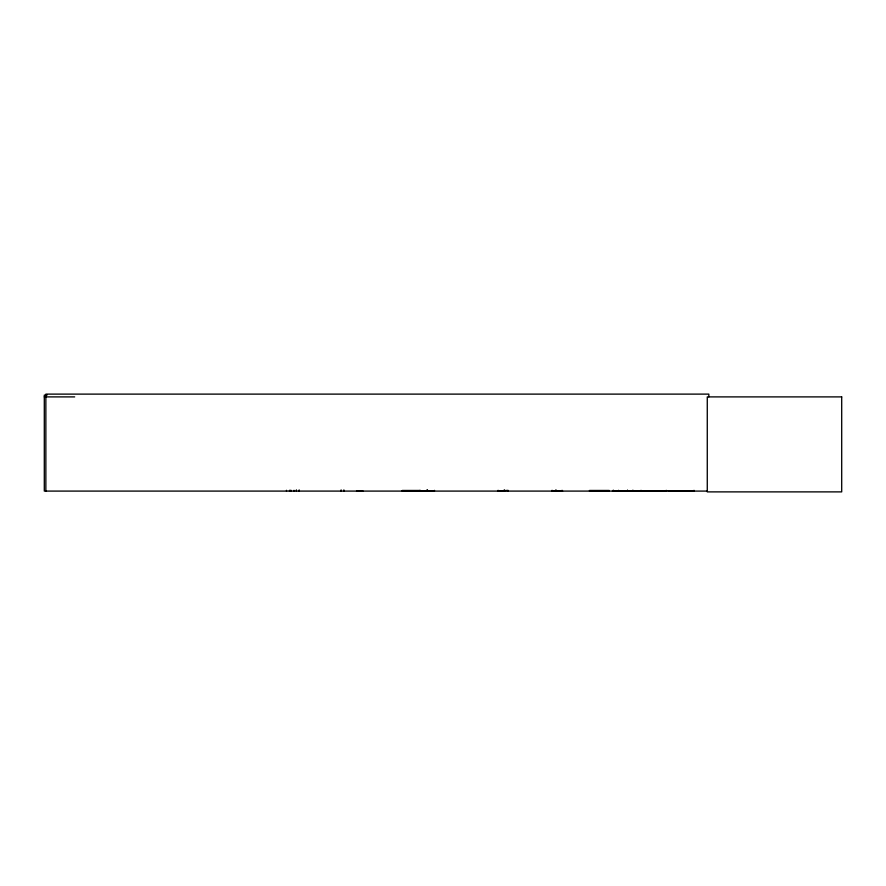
<?xml version="1.0" encoding="UTF-8"?>
<svg xmlns="http://www.w3.org/2000/svg" width="886" height="886" viewBox="0 0 886 886"><rect width="100%" height="100%" fill="white"/><g stroke="black" fill="none" stroke-linecap="round" stroke-linejoin="round"><path stroke-width="1.33" d="M420.097 491.054L420.108 490.301M434.45 491.088L434.439 490.368L434.35 491.088L402.255 491.032M497.555 491.088L508.055 490.368L508.132 491.088M612.425 491.054L666.272 491.043L666.25 490.335M613.012 490.988L613.112 490.368M47.069 395.112L44.3 395.112L44.3 491.088L707.449 491.088M44.3 396.895L74.69 396.895M402.277 490.467L420.019 490.467M589.5 490.467L609.203 490.467M615.283 490.667L666.272 490.667M694.026 490.667L668.265 490.667L694.026 491.043L694.004 490.335M402.244 490.722L420.053 490.7M589.467 490.7L609.236 490.722M615.283 490.855L666.272 490.855M668.265 490.855L694.026 490.855M562.643 491.054L552.199 490.988M589.489 491.032L609.214 491.032M633.047 490.988L632.958 490.368M708.833 396.895L708.833 394.115L45.862 394.115L45.862 491.088M641.021 490.335L641.043 491.065M632.859 490.301L632.859 491.088M627.532 490.301L627.543 491.088L627.465 490.301M618.605 490.301L618.605 491.088M562.078 490.301L562.078 491.088M556.12 490.102L556.12 491.088M555.766 490.102L555.766 491.088M552.067 490.301L552.067 491.088M504.422 490.102L504.422 491.088M504.079 490.102L504.079 491.088M498.12 490.301L498.12 491.088M427.55 490.102L427.484 491.088M427.063 490.102L427.063 491.088M426.986 490.102L426.986 491.088M363.061 491.088L356.504 491.088M343.89 489.903L343.89 491.088M341.121 489.903L341.121 491.088M299.158 489.903L299.158 491.088M296.389 489.903L296.389 491.088M294.008 490.301L294.008 491.088M291.051 490.301L291.051 491.088M289.5 490.301L289.5 491.088M286.488 490.301L286.488 491.088M841.7 396.895L707.272 396.895L707.272 491.885L841.7 491.885L841.7 396.895M613.345 491.088L613.345 490.301L613.267 491.088M290.298 491.088L290.298 490.301L290.254 491.088"/></g></svg>
